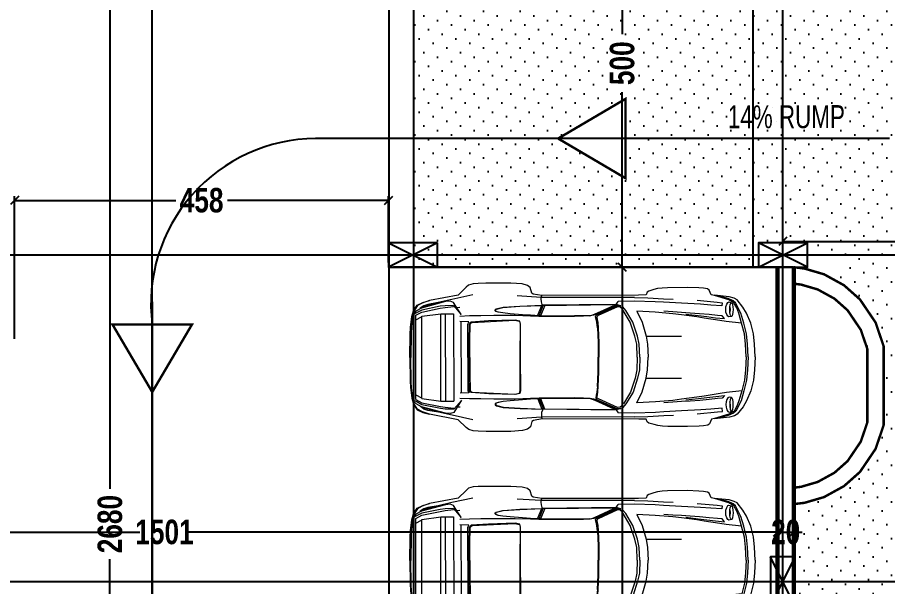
# Model space of a CAD drawing. Extents: x 250879 to 348495, y -51522 to -9360.
# Drawn here: x 337084 to 338149, y -44262 to -43565 of the extents above; entities that cross this region are included whole.
import ezdxf

# ---------------------------------------------------------------- set-up
doc = ezdxf.new("R2010")
doc.units = 0
doc.layers.get('0').update_dxf_attribs({"linetype": 'CONTINUOUS'})
doc.layers.get('DEFPOINTS').update_dxf_attribs({"color": 9, "linetype": 'CONTINUOUS'})
for name, color, linetype, lineweight in [('A-text finishing', 6, 'CONTINUOUS', 13), ('FIGURES', 153, 'CONTINUOUS', 0), ('VIS', 8, 'CONTINUOUS', 18)]:
    doc.layers.add(name, color=color, linetype=linetype, lineweight=lineweight)
for name, color, linetype in [('AXIS', 1, 'CONTINUOUS'), ('COLUMN', 5, 'CONTINUOUS'), ('FURNITURE', 4, 'CONTINUOUS'), ('HATCH', 8, 'CONTINUOUS'), ('TEXT', 3, 'CONTINUOUS'), ('WALL', 7, 'CONTINUOUS')]:
    doc.layers.add(name, color=color, linetype=linetype)
doc.styles.add('CITYBLUEPRINT', font='cityb___.ttf', dxfattribs={"width": 0.8})
doc.styles.get("Standard").update_dxf_attribs({"font": 'sanss___.ttf', "height": 15})
doc.dimstyles.new('50', dxfattribs={"dimtxt": 30, "dimasz": 10, "dimexe": 5, "dimexo": 6, "dimgap": 5, "dimtad": 0, "dimdec": 0, "dimdsep": 46, "dimtxsty": 'CITYBLUEPRINT', "dimblk1": 'OBLIQUE', "dimblk2": 'OBLIQUE', "dimsah": 1, "dimcen": 0.05, "dimdle": 0.03, "dimclrd": 24, "dimclre": 22, "dimclrt": 30, "dimadec": 0, "dimazin": 0, "dimtfac": 1, "dimtdec": 0, "dimtix": 1, "dimtmove": 0, "dimatfit": 3, "dimldrblk": 'OBLIQUE', "dimfxl": 1, "dimtolj": 1, "dimtzin": 0, "dimarcsym": 0})
pattern_1 = [(45, (28806.458, -22448.721), (-5.6126601, 16.8379802), [0, -15.875])]

# ---------------------------------------------------------------- blocks, each defined once
blk = doc.blocks.new('XREF1$0$02PCAR09')
at = {"color": 0, "linetype": 'ByBlock'}
for p, q in [((-139.39, 33.77), (-143.26, 30.05)), ((-138.14, 34.83), (-139.39, 33.77)), ((-136.04, 35.43), (-138.14, 34.83)), ((-133.57, 35.58), (-136.04, 35.43)), ((-129.86, 35.7), (-133.57, 35.58)), ((-117.88, 35.7), (-129.86, 35.7)), ((-112.33, 35.34), (-117.88, 35.7)), ((-109.85, 34.59), (-112.33, 35.34)), ((-108.47, 33.6), (-109.85, 34.59)), ((-107.73, 30.95), (-108.47, 33.6)), ((-143.26, 30.05), (-157.04, 27.42)), ((-136.16, 30.07), (-146.25, 27.9)), ((-103.18, 28.82), (-114.79, 29.59)), ((-107, 30.43), (-107.73, 30.95)), ((-102.8, 29.76), (-107, 30.43)), ((-103.18, 28.82), (-102.8, 29.76)), ((-56.22, 29.83), (-102.8, 29.76)), ((-52.64, 29.95), (-56.22, 29.83)), ((-52.16, 31.23), (-52.64, 29.95)), ((-51.29, 31.76), (-52.16, 31.23)), ((-48.85, 32.53), (-51.29, 31.76)), ((-47.09, 33.02), (-48.85, 32.53)), ((-44.85, 33.29), (-47.09, 33.02)), ((-42.26, 33.45), (-44.85, 33.29)), ((-32.75, 33.53), (-42.26, 33.45)), ((-27.18, 33.31), (-32.75, 33.53)), ((-24.96, 33.14), (-27.18, 33.31)), ((-22.98, 32.83), (-24.96, 33.14)), ((-22.13, 32.24), (-22.98, 32.83)), ((-21.22, 30), (-22.13, 32.24)), ((-19.65, 29.66), (-21.22, 30)), ((-12.48, 29.04), (-19.65, 29.78)), ((-12.79, 27.56), (-19.65, 29.66)), ((-13.04, 28.18), (-17.96, 29.55)), ((-164.79, 22.49), (-162.98, 25.22)), ((-162.98, 25.22), (-160.29, 26.5)), ((-160.49, 26.23), (-162.81, 24.98)), ((-149.39, 26.87), (-160.88, 23.8)), ((-157.04, 27.42), (-160.49, 26.23)), ((-160.29, 26.5), (-157.04, 27.42)), ((-157.91, 25.53), (-159.78, 24.91)), ((-152.81, 26.43), (-157.91, 25.53)), ((-153.83, 25.85), (-157.91, 25.01)), ((-153.47, 26.28), (-153.83, 25.85)), ((-146.25, 27.9), (-152.81, 26.43)), ((-147.04, 27.13), (-149.39, 26.87)), ((-145.43, 26.52), (-147.04, 27.13)), ((-141.73, 20.71), (-145.43, 26.52)), ((-58.2, 28.79), (-103.18, 28.82)), ((-103.18, 28.09), (-103.18, 28.82)), ((-103.06, 26.7), (-103.18, 28.09)), ((-102.68, 25.44), (-103.06, 26.7)), ((-67.1, 25.44), (-102.68, 25.06)), ((-102.68, 25.08), (-102.68, 25.44)), ((-102.68, 24.94), (-67.65, 25.32)), ((-66.42, 25.2), (-67.39, 24.89)), ((-67.1, 25.46), (-66.11, 26.89)), ((-67.1, 25.54), (-67.1, 25.54)), ((-64.81, 24.72), (-67.1, 25.46)), ((-58.32, 27.06), (-66.11, 26.89)), ((-48.2, 26.63), (-58.32, 27.06)), ((-58.2, 28.77), (-51.78, 28.55)), ((-51.78, 28.55), (-44.15, 28.14)), ((-44.15, 26.41), (-48.2, 26.63)), ((-44.15, 28.14), (-39.54, 27.93)), ((-35.6, 25.95), (-44.15, 26.41)), ((-26.33, 25.46), (-35.6, 25.95)), ((-28.03, 27.35), (-18.29, 26.45)), ((-21.41, 25.08), (-26.33, 25.46)), ((-18.29, 26.45), (-15.88, 26.19)), ((-15.88, 26.19), (-16.03, 24.72)), ((-14.12, 24.14), (-13.76, 25.41)), ((-13.76, 25.41), (-13.28, 26.26)), ((-13.28, 26.26), (-12.67, 26.55)), ((-10.59, 27.09), (-13.04, 28.18)), ((-10.26, 26.19), (-12.79, 27.56)), ((-12.67, 26.55), (-11.49, 26.19)), ((-10.14, 28.29), (-12.48, 29.04)), ((-12.22, 24.26), (-12.07, 25.22)), ((-12.07, 25.22), (-11.81, 25.93)), ((-11.81, 25.93), (-11.49, 26.19)), ((-11.49, 26.19), (-11.18, 25.93)), ((-11.18, 25.93), (-10.93, 25.22)), ((-10.93, 25.22), (-10.74, 24.13)), ((-9.43, 26.13), (-10.59, 27.09)), ((-8.9, 23.63), (-10.26, 26.19)), ((-8.78, 27.56), (-10.14, 28.29)), ((-6.9, 21.08), (-9.43, 26.13)), ((-5.94, 24.09), (-8.78, 27.56)), ((-165.56, 19.69), (-164.79, 22.49)), ((-164.42, 22.49), (-165.19, 19.69)), ((-163.6, 22.32), (-164.59, 21.21)), ((-163.6, 21.32), (-164.59, 20.71)), ((-164.59, -21.21), (-164.59, 21.21)), ((-162.81, 24.98), (-164.42, 22.49)), ((-160.88, 23.8), (-163.6, 22.32)), ((-160.77, 22.81), (-163.6, 21.32)), ((-163.6, 20.33), (-160.77, 21.82)), ((-161.5, 23.73), (-161.74, 23.33)), ((-159.78, 24.91), (-161.5, 23.73)), ((-151.85, 24.65), (-160.77, 22.81)), ((-160.77, 21.82), (-151.85, 23.66)), ((-160.77, 19.82), (-151.61, 21.07)), ((-159.78, 24.24), (-160.17, 23.99)), ((-157.91, 25.01), (-159.78, 24.24)), ((-149.51, 24.91), (-151.85, 24.65)), ((-151.85, 23.66), (-149.51, 24.04)), ((-151.61, 21.07), (-151.61, -21.07)), ((-151.61, 21.07), (-145.43, 21.07)), ((-145.43, 25.03), (-149.51, 24.91)), ((-149.51, 24.04), (-145.43, 24.53)), ((-149.26, 21.07), (-149.26, -21.19)), ((-145.43, 25.03), (-141.73, 20.73)), ((-145.43, 24.53), (-145.43, 25.03)), ((-145.43, -21.07), (-145.43, 21.07)), ((-142.39, 24.02), (-143.85, 23.95)), ((-125.42, 22.45), (-125.37, 22.96)), ((-125.08, 22.11), (-125.42, 22.45)), ((-125.37, 22.96), (-124.86, 23.34)), ((-125.15, 22.43), (-125.13, 22.84)), ((-124.89, 22.11), (-125.15, 22.43)), ((-125.13, 22.84), (-124.69, 23.22)), ((-124.01, 21.73), (-125.08, 22.11)), ((-123.84, 21.73), (-124.89, 22.11)), ((-124.86, 23.34), (-121.58, 24.14)), ((-124.69, 23.22), (-121.6, 24.01)), ((-121.62, 21.38), (-124.01, 21.73)), ((-121.62, 21.38), (-123.84, 21.73)), ((-118.22, 21.03), (-121.62, 21.38)), ((-121.6, 24.01), (-113.44, 24.57)), ((-121.58, 24.14), (-113.44, 24.69)), ((-112.19, 20.51), (-118.22, 21.03)), ((-113.44, 24.69), (-102.68, 25.08)), ((-113.44, 24.57), (-102.68, 24.96)), ((-104.9, 20.03), (-102.9, 24.96)), ((-104.22, 19.99), (-102.17, 24.96)), ((-101.45, 24.96), (-103.47, 19.98)), ((-102.68, 25.06), (-102.68, 24.94)), ((-77.45, 20.66), (-68.24, 24.88)), ((-67.39, 24.89), (-76.59, 20.66)), ((-76.17, 20.52), (-66.86, 24.77)), ((-66.4, 24.24), (-75.65, 20.03)), ((-66.86, 24.77), (-65.78, 24.81)), ((-65.14, 24.16), (-66.4, 24.24)), ((-65.78, 24.81), (-64.81, 24.72)), ((-64.13, 23.29), (-65.14, 24.16)), ((-62.4, 22.49), (-63.89, 24.21)), ((-60.22, 16.82), (-63.6, 22.49)), ((-58.97, 16.82), (-62.4, 22.49)), ((-57.13, 22.11), (-54.53, 16.8)), ((-48.2, 21.63), (-57.13, 22.11)), ((-39.78, 20.85), (-48.2, 21.63)), ((-39.78, 21.75), (-44.12, 22.11)), ((-35.6, 21.46), (-39.78, 21.75)), ((-31.38, 21.21), (-35.6, 21.46)), ((-26.79, 20.88), (-31.38, 21.21)), ((-16.03, 24.72), (-21.41, 25.08)), ((-14.22, 22.91), (-14.12, 24.14)), ((-14.12, 21.68), (-14.22, 22.91)), ((-13.76, 20.44), (-14.12, 21.68)), ((-12.31, 22.86), (-12.22, 24.26)), ((-12.24, 21.56), (-12.31, 22.86)), ((-12.04, 22.86), (-12.24, 21.56)), ((-12.07, 20.57), (-12.24, 21.58)), ((-12.22, 24.26), (-12.04, 22.86)), ((-10.74, 21.58), (-10.93, 20.51)), ((-10.74, 24.13), (-10.69, 22.86)), ((-10.69, 22.86), (-10.74, 21.58)), ((-7.91, 21.15), (-8.9, 23.63)), ((-6.56, 16.32), (-7.91, 21.15)), ((-5.57, 16.32), (-6.9, 21.08)), ((-4.27, 21.14), (-5.94, 24.09)), ((-2.17, 16.31), (-4.27, 21.14)), ((-166.21, 14.44), (-165.56, 19.69)), ((-165.19, 19.69), (-165.8, 14.82)), ((-163.6, 20.33), (-163.6, -20.33)), ((-163.6, 18.05), (-160.88, 19.53)), ((-160.77, 19.82), (-160.77, -19.82)), ((-137.77, 19.96), (-142.39, 19.75)), ((-138.14, 17.06), (-142.38, 17.26)), ((-141.73, 17.26), (-141.73, -17.16)), ((-138.57, 15.9), (-138.14, 17.06)), ((-132.34, 20.03), (-137.77, 19.96)), ((-136.98, 17.01), (-137.51, 16.58)), ((-137.08, 16.44), (-136.55, 16.78)), ((-128.55, 17.52), (-136.98, 17.01)), ((-136.55, 16.78), (-115.95, 17.82)), ((-126.04, 20.1), (-132.34, 20.03)), ((-115.76, 17.94), (-128.55, 17.52)), ((-115.78, 20.11), (-126.04, 20.1)), ((-115.95, 17.82), (-113.73, 17.36)), ((-108.37, 19.87), (-115.78, 20.11)), ((-113.56, 17.48), (-115.76, 17.94)), ((-113.73, 17.36), (-113.35, 15.95)), ((-113.2, 16.07), (-113.56, 17.48)), ((-108.37, 20.23), (-112.19, 20.51)), ((-104.22, 19.99), (-108.37, 20.23)), ((-104.27, 19.73), (-108.37, 19.87)), ((-99.56, 19.65), (-104.27, 19.73)), ((-99.52, 19.84), (-104.22, 19.99)), ((-87.11, 19.64), (-99.56, 19.65)), ((-87.11, 19.87), (-99.52, 19.84)), ((-82.86, 19.87), (-87.11, 19.87)), ((-82.86, 19.72), (-87.11, 19.64)), ((-79.67, 19.98), (-82.86, 19.87)), ((-79.63, 19.86), (-82.86, 19.72)), ((-79.67, 19.96), (-78.74, 20.2)), ((-77.89, 20.2), (-79.63, 19.86)), ((-78.74, 20.2), (-77.45, 20.66)), ((-77.21, 20.44), (-77.89, 20.2)), ((-76.59, 20.66), (-77.21, 20.44)), ((-76.95, 19.52), (-76.71, 20.25)), ((-76.73, 18.37), (-76.95, 19.52)), ((-76.42, 16.82), (-76.73, 18.37)), ((-76.71, 20.25), (-76.17, 20.52)), ((-76.22, 19.69), (-76.44, 19.24)), ((-76.44, 19.24), (-76.15, 18.22)), ((-76.1, 14.07), (-76.42, 16.82)), ((-75.65, 20.03), (-76.22, 19.69)), ((-76.15, 18.22), (-75.93, 16.82)), ((-75.93, 16.82), (-75.72, 13.98)), ((-60.22, 16.82), (-60.22, 16.82)), ((-58, 10.14), (-60.22, 16.82)), ((-56.75, 10.14), (-58.97, 16.82)), ((-54.53, 16.8), (-52.55, 10.14)), ((-35.6, 20.37), (-39.78, 20.85)), ((-28.21, 19.38), (-35.6, 20.37)), ((-33.48, 20.69), (-27.45, 19.99)), ((-24.62, 18.78), (-28.21, 19.38)), ((-27.45, 19.99), (-23.36, 19.5)), ((-22.2, 20.45), (-26.79, 20.88)), ((-17.01, 17.6), (-24.62, 18.78)), ((-23.36, 19.5), (-19.12, 18.97)), ((-18.2, 20.06), (-22.2, 20.45)), ((-19.12, 18.97), (-14.89, 18.51)), ((-16, 19.87), (-18.2, 20.06)), ((-13.95, 17.11), (-17.01, 17.6)), ((-14.89, 18.51), (-16, 19.87)), ((-6.56, 16.32), (-13.95, 17.11)), ((-13.28, 19.65), (-13.76, 20.44)), ((-12.67, 19.33), (-13.28, 19.65)), ((-11.49, 19.6), (-12.67, 19.33)), ((-11.81, 19.84), (-12.07, 20.57)), ((-11.49, 19.6), (-11.81, 19.84)), ((-11.18, 19.81), (-11.49, 19.6)), ((-10.93, 20.51), (-11.18, 19.81)), ((-166.35, 11.22), (-166.21, 14.44)), ((-165.8, 14.82), (-165.94, 11.59)), ((-138.66, 0), (-138.57, 15.9)), ((-137.9, 15.9), (-138.04, 8.28)), ((-137.51, 16.58), (-137.9, 15.9)), ((-137.56, 8.16), (-137.48, 15.78)), ((-137.48, 15.78), (-137.08, 16.44)), ((-113.4, -0.02), (-113.2, 16.07)), ((-113.35, 15.95), (-113.4, 0.02)), ((-76.1, 14.07), (-75.74, 7.15)), ((-75.72, 13.98), (-75.43, 7.15)), ((-5.26, 11.13), (-6.56, 16.32)), ((-4.27, 11.13), (-5.57, 16.32)), ((-0.87, 11.13), (-2.17, 16.31)), ((-166.57, 0.02), (-166.35, 11.22)), ((-165.94, 11.59), (-166.08, 0)), ((-57.13, 6.18), (-58, 10.14)), ((-55.9, 6.18), (-56.75, 10.14)), ((-52.55, 10.14), (-44.12, 10.09)), ((-52.55, 10.14), (-51.92, 6.18)), ((-44.12, 10.09), (-35.6, 10.09)), ((-4.7, 6.2), (-5.26, 11.13)), ((-3.7, 6.2), (-4.27, 11.13)), ((-0.31, 6.18), (-0.87, 11.13)), ((-138.04, 8.28), (-138.04, 0)), ((-137.56, 0), (-137.56, 8.16)), ((-75.74, 7.15), (-75.77, 0)), ((-75.43, 7.15), (-75.4, 0)), ((-56.89, 0), (-57.13, 6.18)), ((-55.64, 0), (-55.9, 6.18)), ((-51.92, 6.18), (-51.68, 0)), ((-4.39, 0), (-4.7, 6.2)), ((-3.4, 0), (-3.7, 6.2)), ((0, 0), (-0.31, 6.18)), ((-165.94, -11.59), (-166.08, 0)), ((-138.66, 0), (-138.57, -15.9)), ((-138.04, -8.28), (-138.04, 0)), ((-137.56, 0), (-137.56, -8.16)), ((-113.4, 0.02), (-113.2, -16.07)), ((-75.74, -7.15), (-75.77, 0)), ((-75.43, -7.15), (-75.4, 0)), ((-56.89, 0), (-57.13, -6.18)), ((-55.64, 0), (-55.9, -6.18)), ((-51.92, -6.18), (-51.68, 0)), ((-4.39, 0), (-4.7, -6.2)), ((-3.4, 0), (-3.7, -6.2)), ((0, 0), (-0.31, -6.18)), ((-166.57, -0.02), (-166.35, -11.22)), ((-113.35, -15.95), (-113.4, -0.02)), ((-137.9, -15.9), (-138.04, -8.28)), ((-137.56, -8.16), (-137.48, -15.78)), ((-76.1, -14.07), (-75.74, -7.15)), ((-75.72, -13.98), (-75.43, -7.15)), ((-57.13, -6.18), (-58, -10.14)), ((-55.9, -6.18), (-56.75, -10.14)), ((-52.55, -10.14), (-51.92, -6.18)), ((-4.7, -6.2), (-5.26, -11.13)), ((-3.7, -6.2), (-4.27, -11.13)), ((-0.31, -6.18), (-0.87, -11.13)), ((-166.35, -11.22), (-166.21, -14.44)), ((-165.8, -14.82), (-165.94, -11.59)), ((-58, -10.14), (-60.22, -16.82)), ((-56.75, -10.14), (-58.97, -16.82)), ((-54.53, -16.8), (-52.55, -10.14)), ((-52.55, -10.14), (-44.12, -10.09)), ((-44.12, -10.09), (-35.6, -10.09)), ((-5.26, -11.13), (-6.56, -16.32)), ((-4.27, -11.13), (-5.57, -16.32)), ((-0.87, -11.13), (-2.17, -16.31)), ((-166.21, -14.44), (-165.56, -19.69)), ((-165.19, -19.69), (-165.8, -14.82)), ((-138.57, -15.9), (-138.14, -17.06)), ((-137.51, -16.58), (-137.9, -15.9)), ((-136.98, -17.01), (-137.51, -16.58)), ((-137.48, -15.78), (-137.08, -16.44)), ((-137.08, -16.44), (-136.55, -16.78)), ((-113.73, -17.36), (-113.35, -15.95)), ((-113.2, -16.07), (-113.56, -17.48)), ((-76.1, -14.07), (-76.42, -16.82)), ((-75.93, -16.82), (-75.72, -13.98)), ((-6.56, -16.32), (-13.95, -17.11)), ((-6.56, -16.32), (-7.91, -21.15)), ((-5.57, -16.32), (-6.9, -21.08)), ((-2.17, -16.31), (-4.27, -21.14)), ((-165.56, -19.69), (-164.79, -22.49)), ((-164.42, -22.49), (-165.19, -19.69)), ((-163.6, -21.32), (-164.59, -20.71)), ((-163.6, -18.05), (-160.88, -19.53)), ((-163.6, -20.33), (-160.77, -21.82)), ((-160.77, -19.82), (-151.61, -21.07)), ((-141.73, -20.71), (-145.43, -26.52)), ((-145.43, -25.03), (-141.73, -20.73)), ((-137.77, -19.96), (-142.39, -19.75)), ((-138.14, -17.06), (-142.38, -17.26)), ((-132.34, -20.03), (-137.77, -19.96)), ((-128.55, -17.52), (-136.98, -17.01)), ((-136.55, -16.78), (-115.95, -17.82)), ((-126.04, -20.1), (-132.34, -20.03)), ((-115.76, -17.94), (-128.55, -17.52)), ((-115.78, -20.11), (-126.04, -20.1)), ((-112.19, -20.51), (-118.22, -21.03)), ((-115.95, -17.82), (-113.73, -17.36)), ((-108.37, -19.87), (-115.78, -20.11)), ((-113.56, -17.48), (-115.76, -17.94)), ((-108.37, -20.23), (-112.19, -20.51)), ((-104.27, -19.73), (-108.37, -19.87)), ((-104.22, -19.99), (-108.37, -20.23)), ((-104.9, -20.03), (-102.9, -24.96)), ((-99.56, -19.65), (-104.27, -19.73)), ((-99.52, -19.84), (-104.22, -19.99)), ((-104.22, -19.99), (-102.17, -24.96)), ((-101.45, -24.96), (-103.47, -19.98)), ((-87.11, -19.64), (-99.56, -19.65)), ((-87.11, -19.87), (-99.52, -19.84)), ((-82.86, -19.72), (-87.11, -19.64)), ((-82.86, -19.87), (-87.11, -19.87)), ((-79.63, -19.86), (-82.86, -19.72)), ((-79.67, -19.98), (-82.86, -19.87)), ((-79.67, -19.96), (-78.74, -20.2)), ((-77.89, -20.2), (-79.63, -19.86)), ((-78.74, -20.2), (-77.45, -20.66)), ((-77.21, -20.44), (-77.89, -20.2)), ((-77.45, -20.66), (-68.24, -24.88)), ((-76.59, -20.66), (-77.21, -20.44)), ((-76.73, -18.37), (-76.95, -19.52)), ((-76.95, -19.52), (-76.71, -20.25)), ((-76.42, -16.82), (-76.73, -18.37)), ((-76.71, -20.25), (-76.17, -20.52)), ((-67.39, -24.89), (-76.59, -20.66)), ((-76.44, -19.24), (-76.15, -18.22)), ((-76.22, -19.69), (-76.44, -19.24)), ((-75.65, -20.03), (-76.22, -19.69)), ((-76.17, -20.52), (-66.86, -24.77)), ((-76.15, -18.22), (-75.93, -16.82)), ((-66.4, -24.24), (-75.65, -20.03)), ((-60.22, -16.82), (-63.6, -22.49)), ((-58.97, -16.82), (-62.4, -22.49)), ((-60.22, -16.82), (-60.22, -16.82)), ((-57.13, -22.11), (-54.53, -16.8)), ((-39.78, -20.85), (-48.2, -21.63)), ((-35.6, -20.37), (-39.78, -20.85)), ((-28.21, -19.38), (-35.6, -20.37)), ((-33.48, -20.69), (-27.45, -19.99)), ((-26.79, -20.88), (-31.38, -21.21)), ((-24.62, -18.78), (-28.21, -19.38)), ((-27.45, -19.99), (-23.36, -19.5)), ((-22.2, -20.45), (-26.79, -20.88)), ((-17.01, -17.6), (-24.62, -18.78)), ((-23.36, -19.5), (-19.12, -18.97)), ((-18.2, -20.06), (-22.2, -20.45)), ((-19.12, -18.97), (-14.89, -18.51)), ((-16, -19.87), (-18.2, -20.06)), ((-13.95, -17.11), (-17.01, -17.6)), ((-14.89, -18.51), (-16, -19.87)), ((-13.76, -20.44), (-14.12, -21.68)), ((-13.28, -19.65), (-13.76, -20.44)), ((-12.67, -19.33), (-13.28, -19.65)), ((-11.49, -19.6), (-12.67, -19.33)), ((-12.07, -20.57), (-12.24, -21.58)), ((-11.81, -19.84), (-12.07, -20.57)), ((-11.49, -19.6), (-11.81, -19.84)), ((-11.18, -19.81), (-11.49, -19.6)), ((-10.93, -20.51), (-11.18, -19.81)), ((-10.74, -21.58), (-10.93, -20.51)), ((-164.79, -22.49), (-162.98, -25.22)), ((-163.6, -22.32), (-164.59, -21.21)), ((-162.81, -24.98), (-164.42, -22.49)), ((-160.77, -22.81), (-163.6, -21.32)), ((-160.88, -23.8), (-163.6, -22.32)), ((-160.49, -26.23), (-162.81, -24.98)), ((-161.5, -23.73), (-161.74, -23.33)), ((-159.78, -24.91), (-161.5, -23.73)), ((-149.39, -26.87), (-160.88, -23.8)), ((-160.77, -21.82), (-151.85, -23.66)), ((-151.85, -24.65), (-160.77, -22.81)), ((-159.78, -24.24), (-160.17, -23.99)), ((-157.91, -25.01), (-159.78, -24.24)), ((-157.91, -25.53), (-159.78, -24.91)), ((-153.83, -25.85), (-157.91, -25.01)), ((-151.85, -23.66), (-149.51, -24.04)), ((-149.51, -24.91), (-151.85, -24.65)), ((-151.61, -21.07), (-145.43, -21.07)), ((-149.51, -24.04), (-145.43, -24.53)), ((-145.43, -25.03), (-149.51, -24.91)), ((-145.43, -24.53), (-145.43, -25.03)), ((-142.39, -24.02), (-143.85, -23.95)), ((-125.08, -22.11), (-125.42, -22.45)), ((-125.42, -22.45), (-125.37, -22.96)), ((-125.37, -22.96), (-124.86, -23.34)), ((-124.89, -22.11), (-125.15, -22.43)), ((-125.15, -22.43), (-125.13, -22.84)), ((-125.13, -22.84), (-124.69, -23.22)), ((-124.01, -21.73), (-125.08, -22.11)), ((-123.84, -21.73), (-124.89, -22.11)), ((-124.86, -23.34), (-121.58, -24.14)), ((-124.69, -23.22), (-121.6, -24.01)), ((-121.62, -21.38), (-124.01, -21.73)), ((-121.62, -21.38), (-123.84, -21.73)), ((-118.22, -21.03), (-121.62, -21.38)), ((-121.6, -24.01), (-113.44, -24.57)), ((-121.58, -24.14), (-113.44, -24.69)), ((-113.44, -24.57), (-102.68, -24.96)), ((-113.44, -24.69), (-102.68, -25.08)), ((-102.68, -25.06), (-102.68, -24.94)), ((-102.68, -24.94), (-67.65, -25.32)), ((-67.1, -25.44), (-102.68, -25.06)), ((-102.68, -25.08), (-102.68, -25.44)), ((-66.42, -25.2), (-67.39, -24.89)), ((-64.81, -24.72), (-67.1, -25.46)), ((-66.86, -24.77), (-65.78, -24.81)), ((-65.14, -24.16), (-66.4, -24.24)), ((-65.78, -24.81), (-64.81, -24.72)), ((-64.13, -23.29), (-65.14, -24.16)), ((-62.4, -22.49), (-63.89, -24.21)), ((-48.2, -21.63), (-57.13, -22.11)), ((-39.78, -21.75), (-44.12, -22.11)), ((-35.6, -21.46), (-39.78, -21.75)), ((-31.38, -21.21), (-35.6, -21.46)), ((-21.41, -25.08), (-26.33, -25.46)), ((-16.03, -24.72), (-21.41, -25.08)), ((-15.88, -26.19), (-16.03, -24.72)), ((-14.12, -21.68), (-14.22, -22.91)), ((-14.22, -22.91), (-14.12, -24.14)), ((-14.12, -24.14), (-13.76, -25.41)), ((-12.24, -21.56), (-12.31, -22.86)), ((-12.31, -22.86), (-12.22, -24.26)), ((-12.04, -22.86), (-12.24, -21.56)), ((-12.22, -24.26), (-12.04, -22.86)), ((-12.22, -24.26), (-12.07, -25.22)), ((-10.93, -25.22), (-10.74, -24.13)), ((-10.69, -22.86), (-10.74, -21.58)), ((-10.74, -24.13), (-10.69, -22.86)), ((-8.9, -23.63), (-10.26, -26.19)), ((-6.9, -21.08), (-9.43, -26.13)), ((-7.91, -21.15), (-8.9, -23.63)), ((-5.94, -24.09), (-8.78, -27.56)), ((-4.27, -21.14), (-5.94, -24.09)), ((-162.98, -25.22), (-160.29, -26.5)), ((-157.04, -27.42), (-160.49, -26.23)), ((-160.29, -26.5), (-157.04, -27.42)), ((-152.81, -26.43), (-157.91, -25.53)), ((-143.26, -30.05), (-157.04, -27.42)), ((-153.47, -26.28), (-153.83, -25.85)), ((-146.25, -27.9), (-152.81, -26.43)), ((-147.04, -27.13), (-149.39, -26.87)), ((-145.43, -26.52), (-147.04, -27.13)), ((-136.16, -30.07), (-146.25, -27.9)), ((-103.18, -28.82), (-114.79, -29.59)), ((-103.06, -26.7), (-103.18, -28.09)), ((-103.18, -28.09), (-103.18, -28.82)), ((-58.2, -28.79), (-103.18, -28.82)), ((-103.18, -28.82), (-102.8, -29.76)), ((-102.68, -25.44), (-103.06, -26.7)), ((-67.1, -25.46), (-66.11, -26.89)), ((-67.1, -25.54), (-67.1, -25.54)), ((-58.32, -27.06), (-66.11, -26.89)), ((-48.2, -26.63), (-58.32, -27.06)), ((-58.2, -28.77), (-51.78, -28.55)), ((-51.78, -28.55), (-44.15, -28.14)), ((-44.15, -26.41), (-48.2, -26.63)), ((-35.6, -25.95), (-44.15, -26.41)), ((-44.15, -28.14), (-39.54, -27.93)), ((-26.33, -25.46), (-35.6, -25.95)), ((-28.03, -27.35), (-18.29, -26.45)), ((-12.79, -27.56), (-19.65, -29.66)), ((-12.48, -29.04), (-19.65, -29.78)), ((-18.29, -26.45), (-15.88, -26.19)), ((-13.04, -28.18), (-17.96, -29.55)), ((-13.76, -25.41), (-13.28, -26.26)), ((-13.28, -26.26), (-12.67, -26.55)), ((-10.59, -27.09), (-13.04, -28.18)), ((-10.26, -26.19), (-12.79, -27.56)), ((-12.67, -26.55), (-11.49, -26.19)), ((-10.14, -28.29), (-12.48, -29.04)), ((-12.07, -25.22), (-11.81, -25.93)), ((-11.81, -25.93), (-11.49, -26.19)), ((-11.49, -26.19), (-11.18, -25.93)), ((-11.18, -25.93), (-10.93, -25.22)), ((-9.43, -26.13), (-10.59, -27.09)), ((-8.78, -27.56), (-10.14, -28.29)), ((-139.39, -33.77), (-143.26, -30.05)), ((-107.73, -30.95), (-108.47, -33.6)), ((-107, -30.43), (-107.73, -30.95)), ((-102.8, -29.76), (-107, -30.43)), ((-56.22, -29.83), (-102.8, -29.76)), ((-52.64, -29.95), (-56.22, -29.83)), ((-52.16, -31.23), (-52.64, -29.95)), ((-51.29, -31.76), (-52.16, -31.23)), ((-48.85, -32.53), (-51.29, -31.76)), ((-47.09, -33.02), (-48.85, -32.53)), ((-44.85, -33.29), (-47.09, -33.02)), ((-42.26, -33.45), (-44.85, -33.29)), ((-32.75, -33.53), (-42.26, -33.45)), ((-27.18, -33.31), (-32.75, -33.53)), ((-24.96, -33.14), (-27.18, -33.31)), ((-22.98, -32.83), (-24.96, -33.14)), ((-22.13, -32.24), (-22.98, -32.83)), ((-21.22, -30), (-22.13, -32.24)), ((-19.65, -29.66), (-21.22, -30)), ((-138.14, -34.83), (-139.39, -33.77)), ((-136.04, -35.43), (-138.14, -34.83)), ((-133.57, -35.58), (-136.04, -35.43)), ((-129.86, -35.7), (-133.57, -35.58)), ((-117.88, -35.7), (-129.86, -35.7)), ((-112.33, -35.34), (-117.88, -35.7)), ((-109.85, -34.59), (-112.33, -35.34)), ((-108.47, -33.6), (-109.85, -34.59))]:
    blk.add_line(p, q, dxfattribs=at)
blk = doc.blocks.new('COLUMN')
at = {"layer": 'AXIS'}
for p, q in [((236924.7, -9644.3), (236984.7, -9674.3)), ((236984.7, -9644.3), (236924.7, -9674.3))]:
    blk.add_line(p, q, dxfattribs=at)
at = {"layer": 'COLUMN'}
blk.add_lwpolyline([(236924.7, -9644.3), (236984.7, -9644.3), (236984.7, -9674.3), (236924.7, -9674.3)], close=True, dxfattribs=at)
blk = doc.blocks.new('cbcb')
at = {"layer": 'AXIS'}
for p, q in [((328671.3, -10741.8), (328670.7, -14326.1)), ((329123.2, -10741.8), (329122.7, -14326.1)), ((327229.2, -12204), (329570.3, -12204)), ((327222.6, -12603.7), (329572, -12603.7))]:
    blk.add_line(p, q, dxfattribs=at)
at = {"layer": 'WALL', "linetype": 'Continuous', "ltscale": 3}
blk.add_lwpolyline([(329108.2, -12211.8), (329108, -12211.8)], dxfattribs=at)
at = {"layer": 'WALL', "linetype": 'Continuous', "xscale": -1}
blk.add_blockref('COLUMN', (565625.4, -2544.7), dxfattribs=at)
for p, rotation in [((92168.8, -21863.3), 180), ((338782.5, -249558.4), 270)]:
    blk.add_blockref('COLUMN', p, dxfattribs=dict(at, rotation=rotation))
blk = doc.blocks.new('_Oblique')
at = {"color": 0, "lineweight": -2}
blk.add_line((-0.5, -0.5), (0.5, 0.5), dxfattribs=at)
blk = doc.blocks.new('*D2193')
at = {"layer": 'DEFPOINTS', "color": 0, "linetype": 'Continuous', "transparency": 16777216}
for p in [(337232.7, -42845.8), (337197, -45525.9), (337203.8, -45525.9)]:
    blk.add_point(p, dxfattribs=at)
at = {"layer": 'VIS', "color": 22, "linetype": 'Continuous', "lineweight": -2, "transparency": 16777216}
for p, q in [((337226.7, -42845.8), (337192, -42845.8)), ((337197.8, -45525.9), (337192, -45525.9))]:
    blk.add_line(p, q, dxfattribs=at)
at = {"layer": 'VIS', "color": 24, "linetype": 'Continuous', "lineweight": -2, "transparency": 16777216}
for p, q in [((337197, -42845.8), (337197, -44142.8)), ((337197, -45525.9), (337197, -44228.9))]:
    blk.add_line(p, q, dxfattribs=at)
at = {"layer": 'VIS', "color": 24, "linetype": 'Continuous', "lineweight": -2, "transparency": 16777216, "xscale": 10, "yscale": 10, "zscale": 10}
for p, rotation in [((337197, -42845.8), 90), ((337197, -45525.9), 270)]:
    blk.add_blockref('_Oblique', p, dxfattribs=dict(at, rotation=rotation))
at = {"layer": 'VIS', "color": 30, "linetype": 'Continuous', "lineweight": 5, "transparency": 16777216, "insert": (337197, -44185.9), "char_height": 30, "attachment_point": 5, "rotation": 90, "style": 'CITYBLUEPRINT'}
blk.add_mtext('\\A1;2680', dxfattribs=at)
blk = doc.blocks.new('*D2201')
at = {"layer": 'DEFPOINTS', "color": 0, "linetype": 'Continuous', "transparency": 16777216}
for p in [(337834.1, -43371.8), (337814.3, -43871.4), (337824.2, -43871.4)]:
    blk.add_point(p, dxfattribs=at)
at = {"layer": 'VIS', "color": 22, "linetype": 'Continuous', "lineweight": -2, "transparency": 16777216}
for p, q in [((337828.1, -43371.8), (337819.2, -43371.8)), ((337820.3, -43871.4), (337829.2, -43871.4))]:
    blk.add_line(p, q, dxfattribs=at)
at = {"layer": 'VIS', "color": 24, "linetype": 'Continuous', "lineweight": -2, "transparency": 16777216}
for p, q in [((337824.2, -43371.8), (337824.2, -43586.1)), ((337824.2, -43871.4), (337824.2, -43657.1))]:
    blk.add_line(p, q, dxfattribs=at)
at = {"layer": 'VIS', "color": 24, "linetype": 'Continuous', "lineweight": -2, "transparency": 16777216, "xscale": 10, "yscale": 10, "zscale": 10}
for p, rotation in [((337824.2, -43371.8), 90), ((337824.2, -43871.4), 270)]:
    blk.add_blockref('_Oblique', p, dxfattribs=dict(at, rotation=rotation))
at = {"layer": 'VIS', "color": 30, "linetype": 'Continuous', "lineweight": 5, "transparency": 16777216, "insert": (337824.2, -43621.6), "char_height": 30, "attachment_point": 5, "rotation": 90, "style": 'CITYBLUEPRINT'}
blk.add_mtext('\\A1;500', dxfattribs=at)
blk = doc.blocks.new('*D2202')
at = {"layer": 'DEFPOINTS', "color": 0, "linetype": 'Continuous', "transparency": 16777216}
for p in [(337814.3, -43871.4), (337824.2, -45537.9), (337826.3, -45537.9)]:
    blk.add_point(p, dxfattribs=at)
at = {"layer": 'VIS', "color": 22, "linetype": 'Continuous', "lineweight": -2, "transparency": 16777216}
for p, q in [((337820.3, -43871.4), (337829.2, -43871.4)), ((337820.3, -45537.9), (337819.2, -45537.9))]:
    blk.add_line(p, q, dxfattribs=at)
at = {"layer": 'VIS', "color": 24, "linetype": 'Continuous', "lineweight": -2, "transparency": 16777216}
for p, q in [((337824.2, -43871.3), (337824.2, -44670.8)), ((337824.2, -45537.9), (337824.2, -44738.4))]:
    blk.add_line(p, q, dxfattribs=at)
at = {"layer": 'VIS', "color": 24, "linetype": 'Continuous', "lineweight": -2, "transparency": 16777216, "xscale": 10, "yscale": 10, "zscale": 10}
for p, rotation in [((337824.2, -43871.4), 90), ((337824.2, -45537.9), 270)]:
    blk.add_blockref('_Oblique', p, dxfattribs=dict(at, rotation=rotation))
at = {"layer": 'VIS', "color": 30, "linetype": 'Continuous', "lineweight": 5, "transparency": 16777216, "insert": (337824.2, -44704.6), "char_height": 30, "attachment_point": 5, "rotation": 90, "style": 'CITYBLUEPRINT'}
blk.add_mtext('\\A1;1667', dxfattribs=at)
blk = doc.blocks.new('*D2222')
at = {"layer": 'DEFPOINTS', "color": 0, "linetype": 'Continuous', "transparency": 16777216}
for p in [(336513.1, -44166.4), (338014.4, -44195.7), (338014.4, -44205.4)]:
    blk.add_point(p, dxfattribs=at)
at = {"layer": 'VIS', "color": 22, "linetype": 'Continuous', "lineweight": -2, "transparency": 16777216}
for p, q in [((336513.1, -44172.4), (336513.1, -44200.7)), ((338014.4, -44199.4), (338014.4, -44190.7))]:
    blk.add_line(p, q, dxfattribs=at)
at = {"layer": 'VIS', "color": 24, "linetype": 'Continuous', "lineweight": -2, "transparency": 16777216}
for p, q in [((336513.1, -44195.7), (337233.7, -44195.7)), ((338014.4, -44195.7), (337293.7, -44195.7))]:
    blk.add_line(p, q, dxfattribs=at)
at = {"layer": 'VIS', "color": 24, "linetype": 'Continuous', "lineweight": -2, "transparency": 16777216, "xscale": 10, "yscale": 10, "zscale": 10, "rotation": 180}
blk.add_blockref('_Oblique', (336513.1, -44195.7), dxfattribs=at)
at = {"layer": 'VIS', "color": 24, "linetype": 'Continuous', "lineweight": -2, "transparency": 16777216, "xscale": 10, "yscale": 10, "zscale": 10}
blk.add_blockref('_Oblique', (338014.4, -44195.7), dxfattribs=at)
at = {"layer": 'VIS', "color": 30, "linetype": 'Continuous', "lineweight": 5, "transparency": 16777216, "insert": (337263.7, -44195.7), "char_height": 30, "attachment_point": 5, "style": 'CITYBLUEPRINT'}
blk.add_mtext('\\A1;1501', dxfattribs=at)
blk = doc.blocks.new('*D2223')
at = {"layer": 'DEFPOINTS', "color": 0, "linetype": 'Continuous', "transparency": 16777216}
for p in [(338034.4, -44195.7), (338014.4, -44205.4), (338034.4, -44205.4)]:
    blk.add_point(p, dxfattribs=at)
at = {"layer": 'VIS', "color": 24, "linetype": 'Continuous', "lineweight": -2, "transparency": 16777216}
for p, q in [((338014.4, -44195.7), (338004.4, -44195.7)), ((338014.4, -44195.7), (338034.4, -44195.7)), ((338034.4, -44195.7), (338044.4, -44195.7))]:
    blk.add_line(p, q, dxfattribs=at)
at = {"layer": 'VIS', "color": 22, "linetype": 'Continuous', "lineweight": -2, "transparency": 16777216}
for p, q in [((338014.4, -44199.4), (338014.4, -44190.7)), ((338034.4, -44199.4), (338034.4, -44190.7))]:
    blk.add_line(p, q, dxfattribs=at)
at = {"layer": 'VIS', "color": 24, "linetype": 'Continuous', "lineweight": -2, "transparency": 16777216, "xscale": 10, "yscale": 10, "zscale": 10}
blk.add_blockref('_Oblique', (338014.4, -44195.7), dxfattribs=at)
at = {"layer": 'VIS', "color": 24, "linetype": 'Continuous', "lineweight": -2, "transparency": 16777216, "xscale": 10, "yscale": 10, "zscale": 10, "rotation": 180}
blk.add_blockref('_Oblique', (338034.4, -44195.7), dxfattribs=at)
at = {"layer": 'VIS', "color": 30, "linetype": 'Continuous', "lineweight": 5, "transparency": 16777216, "insert": (338024.4, -44195.7), "char_height": 30, "attachment_point": 5, "style": 'CITYBLUEPRINT'}
blk.add_mtext('\\A1;20', dxfattribs=at)
blk = doc.blocks.new('*D2241')
at = {"layer": 'DEFPOINTS', "color": 0, "linetype": 'Continuous', "transparency": 16777216}
for p in [(337538.2, -43789.5), (337538.2, -43871.4), (337080.2, -43965.2)]:
    blk.add_point(p, dxfattribs=at)
at = {"layer": 'VIS', "color": 22, "linetype": 'Continuous', "lineweight": -2, "transparency": 16777216}
for p, q in [((337080.2, -43959.2), (337080.2, -43784.5)), ((337538.2, -43865.4), (337538.2, -43784.5))]:
    blk.add_line(p, q, dxfattribs=at)
at = {"layer": 'VIS', "color": 24, "linetype": 'Continuous', "lineweight": -2, "transparency": 16777216}
for p, q in [((337080.2, -43789.5), (337277.6, -43789.5)), ((337538.3, -43789.5), (337340.9, -43789.5))]:
    blk.add_line(p, q, dxfattribs=at)
at = {"layer": 'VIS', "color": 24, "linetype": 'Continuous', "lineweight": -2, "transparency": 16777216, "xscale": 10, "yscale": 10, "zscale": 10, "rotation": 180}
blk.add_blockref('_Oblique', (337080.2, -43789.5), dxfattribs=at)
at = {"layer": 'VIS', "color": 24, "linetype": 'Continuous', "lineweight": -2, "transparency": 16777216, "xscale": 10, "yscale": 10, "zscale": 10}
blk.add_blockref('_Oblique', (337538.2, -43789.5), dxfattribs=at)
at = {"layer": 'VIS', "color": 30, "linetype": 'Continuous', "lineweight": 5, "transparency": 16777216, "insert": (337309.2, -43789.5), "char_height": 30, "attachment_point": 5, "style": 'CITYBLUEPRINT'}
blk.add_mtext('\\A1;458', dxfattribs=at)
blk = doc.blocks.new('*D2281')
at = {"layer": 'DEFPOINTS', "color": 0, "linetype": 'Continuous', "transparency": 16777216}
for p in [(338545.5, -43839.7), (338021, -43856.4), (338545.5, -43855.3)]:
    blk.add_point(p, dxfattribs=at)
at = {"layer": 'WALL', "color": 22, "linetype": 'Continuous', "lineweight": -2, "transparency": 16777216}
for p, q in [((338021, -43850.4), (338021, -43834.7)), ((338545.5, -43849.3), (338545.5, -43834.7))]:
    blk.add_line(p, q, dxfattribs=at)
at = {"layer": 'WALL', "color": 24, "linetype": 'Continuous', "lineweight": -2, "transparency": 16777216}
for p, q in [((338021, -43839.7), (338253.3, -43839.7)), ((338545.5, -43839.7), (338313.2, -43839.7))]:
    blk.add_line(p, q, dxfattribs=at)
at = {"layer": 'WALL', "color": 24, "linetype": 'Continuous', "lineweight": -2, "transparency": 16777216, "xscale": 10, "yscale": 10, "zscale": 10, "rotation": 180}
blk.add_blockref('_Oblique', (338021, -43839.7), dxfattribs=at)
at = {"layer": 'WALL', "color": 24, "linetype": 'Continuous', "lineweight": -2, "transparency": 16777216, "xscale": 10, "yscale": 10, "zscale": 10}
blk.add_blockref('_Oblique', (338545.5, -43839.7), dxfattribs=at)
at = {"layer": 'WALL', "color": 30, "linetype": 'Continuous', "transparency": 16777216, "insert": (338283.3, -43839.7), "char_height": 30, "attachment_point": 5, "style": 'CITYBLUEPRINT'}
blk.add_mtext('\\A1;524', dxfattribs=at)

msp = doc.modelspace()

# ---------------------------------------------------------------- hatches: boundary and pattern name
at = {"layer": 'FURNITURE', "ltscale": 3}
h = msp.add_hatch(dxfattribs=at)
h.set_pattern_fill('DOTS', color=256, scale=10, angle=45, style=0)
h.set_pattern_definition(pattern_1)
h.paths.add_polyline_path([(337984.35451, -43574.35369), (337568.87763, -43574.35369), (337568.87763, -43713.81535), (337745.72642, -43713.81535), (337828.37621, -43665.17957), (337828.37621, -43713.81535), (337984.35451, -43713.81535)], flags=17)
h.paths.add_polyline_path([(337984.35451, -43713.81535), (337828.37621, -43713.81535), (337828.37621, -43762.45112), (337745.72642, -43713.81535), (337568.87763, -43713.81535), (337568.87763, -43871.35175), (337984.35451, -43871.35175)])
h.paths.add_polyline_path([(338009.35451, -43713.81535), (337984.35451, -43713.81535), (337984.35451, -43841.35175), (338009.35451, -43841.35175)])
h.paths.add_polyline_path([(338009.35451, -43371.83363), (337979.35451, -43371.83363), (337568.87763, -43371.83363), (337568.87763, -43574.35369), (337984.35451, -43574.35369), (337984.35451, -43713.81535), (338009.35451, -43713.81535)])
edge = h.paths.add_edge_path()
edge.add_line((338352.19122, -43406.80395), (338124.76618, -43409.4164))
edge.add_line((338124.76618, -43409.4164), (338123.94283, -43374.44608))
edge.add_line((338123.94283, -43374.44608), (338009.35451, -43371.83363))
edge.add_line((338009.35451, -43371.83363), (338009.35451, -43713.81535))
edge.add_line((338009.35451, -43713.81535), (338151.52889, -43713.81535))
edge.add_arc((338151.52889, -43913.81535), 200, 0, 90, ccw=False)
edge.add_line((338351.52889, -43913.81535), (338351.52889, -43941.38944))
edge.add_line((338351.52889, -43941.38944), (338469.77062, -43941.38944))
edge.add_arc((338519.77013, -43941.61107), 50, 0, 179.74603373, ccw=False)
edge.add_line((338569.77013, -43941.61107), (338587.91814, -43941.61107))
edge.add_line((338587.91814, -43941.61107), (338549.15543, -43721.67806))
edge.add_arc((335647.08576, -45317.97819), 3312.12658, 28.81324636, 35.24144919)
edge = h.paths.add_edge_path(flags=17)
edge.add_line((338151.52889, -43713.81535), (338009.35451, -43713.81535))
edge.add_line((338009.35451, -43713.81535), (338009.35451, -43841.35175))
edge.add_line((338009.35451, -43841.35175), (338034.35451, -43841.35175))
edge.add_arc((338017.54746, -43958.74613), 118.59139, 9.53254143, 81.85248075, ccw=False)
edge.add_line((338134.5013, -43939.10648), (338351.52889, -43941.38944))
edge.add_line((338351.52889, -43941.38944), (338351.52889, -43913.81535))
edge.add_arc((338151.52889, -43913.81535), 200, 360, 450)
h.paths.add_polyline_path([(338312.96695, -43761.67234), (338312.96695, -43721.43572), (338335.91962, -43721.43572), (338335.91962, -43761.67234)], flags=16)
h = msp.add_hatch(dxfattribs=at)
h.set_pattern_fill('DOTS', color=256, scale=10, angle=45, style=0)
h.set_pattern_definition(pattern_1)
edge = h.paths.add_edge_path()
edge.add_line((338587.91814, -43941.61107), (338569.77013, -43941.61107))
edge.add_arc((338519.77013, -43941.61107), 50, 179.93463654, 359.99999997, ccw=False)
edge.add_line((338469.77016, -43941.55403), (338351.60687, -43941.55403))
edge.add_line((338351.60687, -43941.55403), (338400.16467, -44024.0713))
edge.add_line((338400.16467, -44024.0713), (338351.52889, -44024.0713))
edge.add_line((338351.52889, -44024.0713), (338351.52889, -44141.63632))
edge.add_line((338351.52889, -44141.63632), (338623.17215, -44141.63632))
edge.add_line((338623.17215, -44141.63632), (338587.91814, -43941.61107))
edge = h.paths.add_edge_path()
edge.add_line((338351.52889, -44024.0713), (338302.89312, -44024.0713))
edge.add_line((338302.89312, -44024.0713), (338351.45092, -43941.55403))
edge.add_line((338351.45092, -43941.55403), (338047.49602, -43873.03635))
edge.add_arc((338031.14203, -43988.49326), 116.6094, -13.86352402, 81.93792536, ccw=False)
edge.add_arc((338012.72001, -44037.97254), 133.38496, -41.99410377, 9.29259037, ccw=False)
edge.add_line((338111.85354, -44127.21429), (338351.52889, -44141.63632))
edge.add_line((338351.52889, -44141.63632), (338351.52889, -44024.0713))
edge = h.paths.add_edge_path()
edge.add_line((338351.52889, -44141.63632), (338111.85354, -44127.21429))
edge.add_arc((338014.31462, -44011.94742), 150.99766, 279.94972507, 310.23792514, ccw=False)
edge.add_line((338040.40459, -44160.67404), (338034.35451, -44326.38944))
edge.add_line((338034.35451, -44326.38944), (338039.35451, -44326.38944))
edge.add_line((338039.35451, -44326.38944), (338039.35451, -44341.38944))
edge.add_line((338039.35451, -44341.38944), (338351.52889, -44341.38944))
edge.add_line((338351.52889, -44341.38944), (338351.52889, -44141.63632))
edge = h.paths.add_edge_path()
edge.add_spline(control_points=[(338353.62294, -44653.32972), (338353.62294, -44653.40983), (338353.62385, -44653.4897), (338353.62567, -44653.56934)], knot_values=[148.311472602, 148.311472602, 148.311472602, 148.311472602, 148.5517962263, 148.5517962263, 148.5517962263, 148.5517962263], degree=3, periodic=0)
edge.add_line((338353.62567, -44653.56934), (338394.40974, -44628.94524))
edge.add_spline(control_points=[(338394.40974, -44628.94524), (338394.39133, -44628.88536), (338390.55789, -44616.41815), (338382.17608, -44589.74891), (338429.50406, -44595.50179), (338429.50406, -44607.56791)], knot_values=[0, 0, 0, 0, 0.1440330011, 29.992197968, 66.1905518095, 66.1905518095, 66.1905518095, 66.1905518095], degree=3, periodic=0)
edge.add_line((338429.57843, -44607.71153), (338624.35451, -44490.11208))
edge.add_line((338624.35451, -44490.11208), (338624.35451, -44148.34479))
edge.add_line((338624.35451, -44148.34479), (338623.17215, -44141.63632))
edge.add_line((338623.17215, -44141.63632), (338351.52889, -44141.63632))
edge.add_line((338351.52889, -44141.63632), (338351.52889, -44341.38944))
edge.add_line((338351.52889, -44341.38944), (338469.77062, -44341.38944))
edge.add_arc((338519.77013, -44341.61107), 50, 0, 179.74603373, ccw=False)
edge.add_arc((338519.77013, -44341.61107), 50, 179.93463654, 359.99999997, ccw=False)
edge.add_line((338469.77016, -44341.55403), (338351.52889, -44341.55403))
edge.add_line((338351.52889, -44341.55403), (338351.52889, -44632.31174))
edge.add_arc((338351.52889, -44638.86428), 6.55254, 0, 90, ccw=False)
edge.add_arc((338351.52889, -44638.86428), 6.55254, -180, 0, ccw=False)
edge.add_arc((338351.52889, -44638.86428), 6.55254, 90, 180, ccw=False)
edge.add_line((338351.52889, -44632.31174), (338351.52889, -44341.55403))
edge.add_line((338351.52889, -44341.55403), (338039.35451, -44341.55403))
edge.add_line((338039.35451, -44341.55403), (338039.35451, -44356.38944))
edge.add_line((338039.35451, -44356.38944), (338034.35451, -44356.38944))
edge.add_line((338034.35451, -44356.38944), (338034.35451, -44726.38944))
edge.add_line((338034.35451, -44726.38944), (338039.35451, -44726.38944))
edge.add_line((338039.35451, -44726.38944), (338039.35451, -44741.38944))
edge.add_line((338039.35451, -44741.38944), (338207.95276, -44741.38944))
edge.add_line((338207.95276, -44741.38944), (338353.62294, -44653.32972))
h.paths.add_polyline_path([(338207.6805, -44741.55403), (338039.35451, -44741.55403), (338039.35451, -44756.38944), (338034.35451, -44756.38944), (338034.35451, -44846.33209)])
h.paths.add_polyline_path([(338312.96695, -44161.67234), (338312.96695, -44121.43572), (338335.91962, -44121.43572), (338335.91962, -44161.67234)])
h.paths.add_polyline_path([(338312.96695, -44561.67234), (338312.96695, -44521.43572), (338335.91962, -44521.43572), (338335.91962, -44561.67234)], flags=16)

# ---------------------------------------------------------------- linework, layer by layer
at = {"layer": 'A-text finishing', "const_width": 3}
for points in [[(338034.35451, -43871.35175), (337543.87763, -43871.35175)], [(338144.35451, -44016.43404), (338144.35451, -43968.13229), (338134.5013, -43939.10648), (338115.37763, -43910.85918), (338095.81002, -43893.47458), (338071.36243, -43880.02564), (338047.49602, -43873.03635), (338034.35451, -43871.35175)], [(338124.35451, -44016.43404), (338124.35451, -43971.43439), (338116.429, -43948.08724), (338100.22087, -43924.14645), (338084.20404, -43909.91649), (338063.6406, -43898.60428), (338043.38868, -43892.67349), (338034.35451, -43891.5154)], [(338124.35451, -44016.43404), (338124.35451, -44061.4337), (338116.429, -44084.78084), (338100.22087, -44108.72163), (338084.20404, -44122.95159), (338063.6406, -44134.26381), (338043.38868, -44140.1946), (338031.81153, -44141.67866)], [(338144.35451, -44016.43404), (338144.35451, -44064.73579), (338134.5013, -44093.76161), (338115.37763, -44122.0089), (338095.81002, -44139.3935), (338071.36243, -44152.84244), (338047.49602, -44159.83173), (338033.31317, -44161.51634)], [(338124.35451, -44041.63632), (338124.35451, -44016.63667)]]:
    msp.add_lwpolyline(points, dxfattribs=at)
at = {"layer": 'FURNITURE', "ltscale": 3}
for p, q in [((337538.87763, -45526.8832), (337538.87763, -42751.55403)), ((337984.33453, -43371.83363), (337984.35451, -43871.35175)), ((338151.52889, -43713.81535), (337448.71817, -43713.81535)), ((337248.71817, -43913.81535), (337248.71817, -45279.19695))]:
    msp.add_line(p, q, dxfattribs=at)
msp.add_arc((337449.80618, -43916.44204), 202.62962, 90.30764932, 187.07209877, dxfattribs=at)
at = {"layer": 'HATCH', "linetype": 'ByBlock', "ltscale": 3}
msp.add_line((337248.71817, -46147.68479), (337248.71817, -41978.1378), dxfattribs=at)
at = {"layer": 'WALL', "linetype": 'Continuous', "const_width": 3}
for points in [[(337745.72642, -43713.81535), (337828.37621, -43665.17957), (337828.37621, -43713.81535)], [(337745.72642, -43713.81535), (337828.37621, -43762.45112), (337828.37621, -43713.81535)], [(337248.71817, -44024.20381), (337200.08239, -43941.55403), (337248.71817, -43941.55403)], [(337248.71817, -44024.20381), (337297.35394, -43941.55403), (337248.71817, -43941.55403)]]:
    msp.add_lwpolyline(points, dxfattribs=at)
at = {"layer": 'WALL', "linetype": 'Continuous', "ltscale": 3, "const_width": 5}
for points in [[(338014.35451, -43871.35175), (338014.35451, -45436.00849)], [(338034.35451, -43871.35175), (338034.35451, -45436.00849)]]:
    msp.add_lwpolyline(points, dxfattribs=at)
at = {"layer": 'WALL', "linetype": 'Continuous', "ltscale": 3}
msp.add_lwpolyline([(338124.35451, -43969.32107), (338124.35451, -43967.22735)], dxfattribs=at)

# ---------------------------------------------------------------- block references
at = {"layer": 'FIGURES', "lineweight": 0, "xscale": -2.539999999841102, "yscale": 2.539999999105928, "zscale": 2.540000000000873, "rotation": 180.076842413783}
for p in [(337987.18026, -43981.26896, -260.82678), (337987.18026, -44229.95237)]:
    msp.add_blockref('XREF1$0$02PCAR09', p, dxfattribs=at)
at = {"layer": 'VIS', "linetype": 'Continuous', "lineweight": 5}
msp.add_blockref('cbcb', (8897.49344, -31652.34999), dxfattribs=at)

# ---------------------------------------------------------------- texts
at = {"layer": 'TEXT', "width": 0.7}
msp.add_text('14%%% RUMP', height=28.08, rotation=0.12694545, dxfattribs=at).set_placement((337953.53826, -43701.30601))

# ---------------------------------------------------------------- dimensions: what is measured, and where the dimension line sits
at = {"layer": 'VIS', "linetype": 'Continuous', "lineweight": 5}
for base, p1, p2, picture, middle in [((337196.9676, -45525.8832), (337232.71817, -42845.82057), (337203.78081, -45525.8832), '*D2193', (337196.9676, -44185.85188)), ((337824.18163, -43871.35175), (337834.10608, -43371.83363), (337814.33267, -43871.35175), '*D2201', (337824.18163, -43621.59269)), ((337824.18163, -45537.88968), (337814.33267, -43871.35175), (337826.318, -45537.88968), '*D2202', (337824.18163, -44704.62071))]:
    dim = msp.add_linear_dim(base=base, p1=p1, p2=p2, angle=90, dimstyle='50', override={"dimtmove": 1}, dxfattribs=at)
    dim.commit()
    dim.dimension.update_dxf_attribs({"geometry": picture, "text_midpoint": middle})
dim = msp.add_linear_dim(base=(337538.23627, -43789.53431), p1=(337080.19769, -43965.23013), p2=(337538.23627, -43871.35175), dimstyle='50', dxfattribs=at)
dim.commit()
dim.dimension.update_dxf_attribs({"geometry": '*D2241', "text_midpoint": (337309.21698, -43789.53431)})
for base, p1, p2, picture, middle in [((338014.35451, -44195.73222), (336513.08442, -44166.39733), (338014.35451, -44205.37808), '*D2222', (337263.71946, -44195.73222)), ((338034.35451, -44195.73222), (338014.35451, -44205.37808), (338034.35451, -44205.37808), '*D2223', (338024.35451, -44195.73222))]:
    dim = msp.add_linear_dim(base=base, p1=p1, p2=p2, dimstyle='50', override={"dimtmove": 1}, dxfattribs=at)
    dim.commit()
    dim.dimension.update_dxf_attribs({"geometry": picture, "text_midpoint": middle})
at = {"layer": 'WALL', "color": 4, "linetype": 'Continuous'}
dim = msp.add_linear_dim(base=(338545.49347, -43839.65292), p1=(338021.0246, -43856.35175), p2=(338545.49347, -43855.29275), dimstyle='50', dxfattribs=at)
dim.commit()
dim.dimension.update_dxf_attribs({"geometry": '*D2281', "text_midpoint": (338283.25904, -43839.65292)})

doc.saveas('drawing.dxf')
